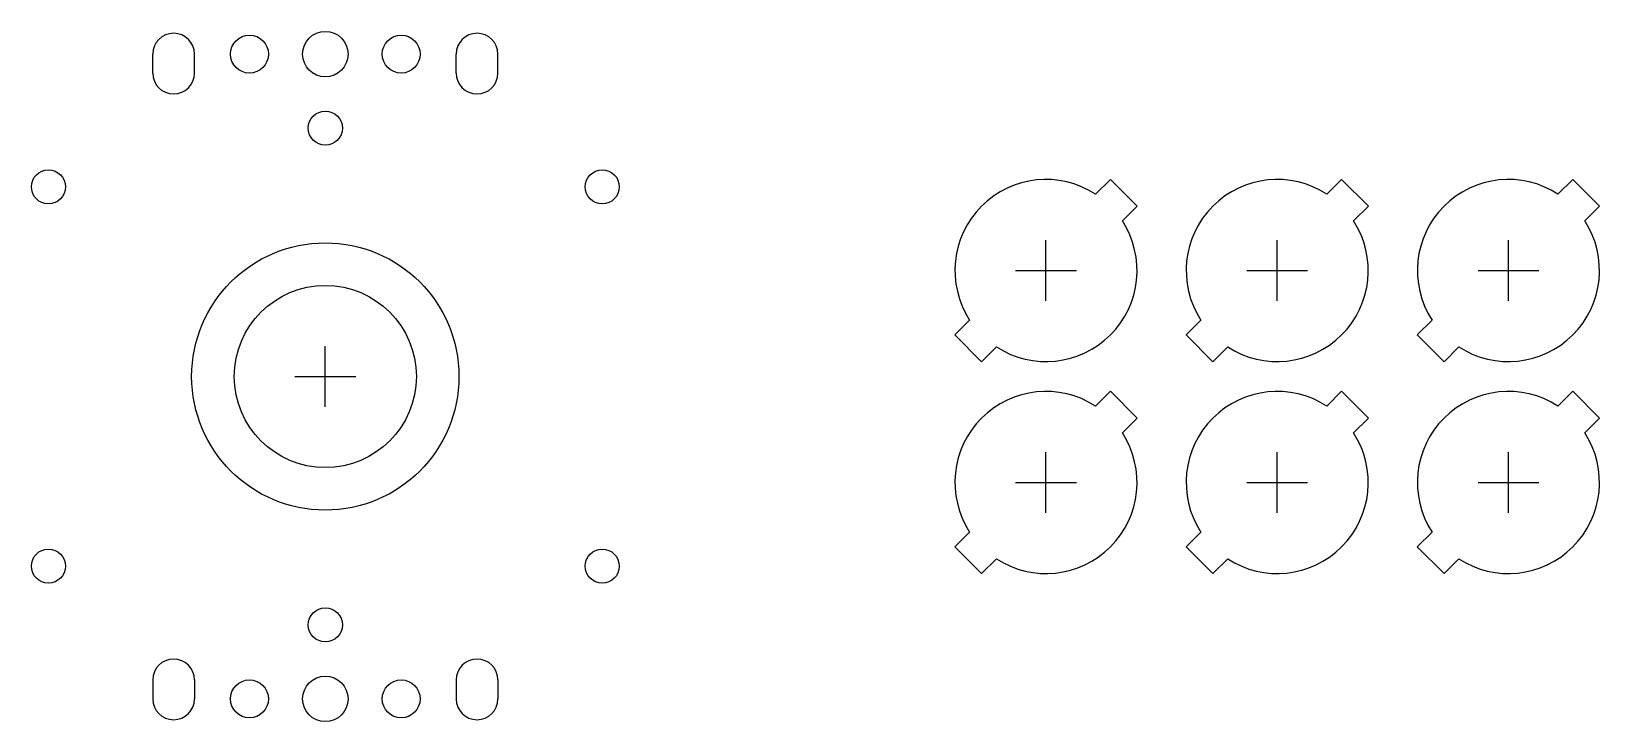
# Model space of a CAD drawing. Header units: millimetres. Extents: x -39 to 168, y -46 to 46.
import ezdxf

# ---------------------------------------------------------------- set-up
doc = ezdxf.new("R2010")
doc.units = ezdxf.units.MM
for name, color, linetype in [('BUTTONS', 1, 'Continuous'), ('GL_PLATE_HOLES', 2, 'Continuous'), ('JOYSTICK_BORE_24', 5, 'Continuous'), ('JOYSTICK_BORE_35.25', 3, 'Continuous'), ('REFERENCE', 8, 'Continuous')]:
    doc.layers.add(name, color=color, linetype=linetype)

msp = doc.modelspace()

# ---------------------------------------------------------------- linework, layer by layer
at = {"layer": 'BUTTONS'}
for points in [[(101.53, 24.04, 0.809427), (84.93, 7.44), (82.98, 5.48), (86.51, 1.95), (88.47, 3.9, 0.809427), (105.07, 20.5), (107.02, 22.46), (103.49, 25.99)], [(132.01, 24.04, 0.809427), (115.41, 7.44), (113.46, 5.48), (116.99, 1.95), (118.95, 3.9, 0.809427), (135.55, 20.5), (137.5, 22.46), (133.97, 25.99)], [(162.49, 24.04, 0.809427), (145.89, 7.44), (143.94, 5.48), (147.47, 1.95), (149.43, 3.9, 0.809427), (166.03, 20.5), (167.98, 22.46), (164.45, 25.99)], [(101.53, -3.9, 0.809427), (84.93, -20.5), (82.98, -22.46), (86.51, -25.99), (88.47, -24.04, 0.809427), (105.07, -7.44), (107.02, -5.48), (103.49, -1.95)], [(132.01, -3.9, 0.809427), (115.41, -20.5), (113.46, -22.46), (116.99, -25.99), (118.95, -24.04, 0.809427), (135.55, -7.44), (137.5, -5.48), (133.97, -1.95)], [(162.49, -3.9, 0.809427), (145.89, -20.5), (143.94, -22.46), (147.47, -25.99), (149.43, -24.04, 0.809427), (166.03, -7.44), (167.98, -5.48), (164.45, -1.95)]]:
    msp.add_lwpolyline(points, format="xyb", close=True, dxfattribs=at)
at = {"layer": 'GL_PLATE_HOLES'}
for p, q in [((-22.75, 40), (-22.75, 42.5)), ((-17.25, 40), (-17.25, 42.5)), ((17.25, 40), (17.25, 42.5)), ((22.75, 40), (22.75, 42.5)), ((-22.75, -40), (-22.75, -42.5)), ((-17.25, -40), (-17.25, -42.5)), ((17.25, -40), (17.25, -42.5)), ((22.75, -40), (22.75, -42.5))]:
    msp.add_line(p, q, dxfattribs=at)
for centre, radius in [((0, 42.5), 3), ((-10, 42.5), 2.5), ((10, 42.5), 2.5), ((0, 32.75), 2.25), ((-36.5, 25), 2.25), ((36.5, 25), 2.25), ((-36.5, -25), 2.25), ((36.5, -25), 2.25), ((0, -32.75), 2.25), ((-10, -42.5), 2.5), ((0, -42.5), 3), ((10, -42.5), 2.5)]:
    msp.add_circle(centre, radius, dxfattribs=at)
for centre, start, end in [((-20, 42.5), 0, 180), ((20, 42.5), 0, 180), ((-20, 40), 180, 360), ((20, 40), 180, 360), ((-20, -40), 0, 180), ((20, -40), 0, 180), ((-20, -42.5), -180, 0), ((20, -42.5), -180, 0)]:
    msp.add_arc(centre, 2.75, start, end, dxfattribs=at)
at = {"layer": 'JOYSTICK_BORE_24'}
msp.add_circle((0, 0), 12, dxfattribs=at)
at = {"layer": 'JOYSTICK_BORE_35.25'}
msp.add_circle((0, 0), 17.62, dxfattribs=at)
at = {"layer": 'REFERENCE'}
for p, q in [((95, 9.97), (95, 17.97)), ((125.48, 9.97), (125.48, 17.97)), ((155.96, 9.97), (155.96, 17.97)), ((91, 13.97), (99, 13.97)), ((121.48, 13.97), (129.48, 13.97)), ((151.96, 13.97), (159.96, 13.97)), ((0, -4), (0, 4)), ((-4, 0), (4, 0)), ((95, -17.97), (95, -9.97)), ((125.48, -17.97), (125.48, -9.97)), ((155.96, -17.97), (155.96, -9.97)), ((91, -13.97), (99, -13.97)), ((121.48, -13.97), (129.48, -13.97)), ((151.96, -13.97), (159.96, -13.97))]:
    msp.add_line(p, q, dxfattribs=at)

doc.saveas('drawing.dxf')
